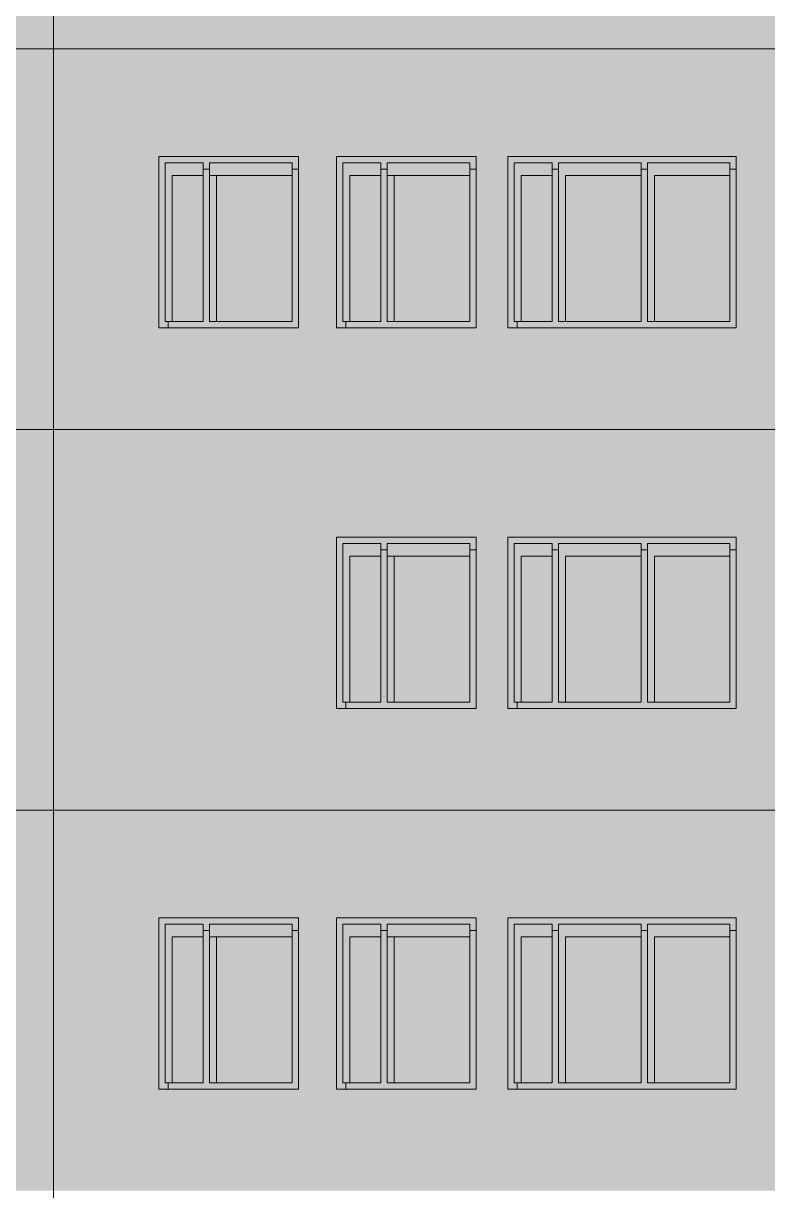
# Model space of a CAD drawing. Header units: millimetres. Extents: x 145836 to 266027, y 108786 to 206069.
# Drawn here: x 163079 to 166011, y 172399 to 176999 of the extents above; entities that cross this region are included whole.
import ezdxf

# ---------------------------------------------------------------- set-up
doc = ezdxf.new("R2010")
doc.units = ezdxf.units.MM
doc.layers.get('0').update_dxf_attribs({"color": 250})
doc.layers.add('hatch1', color=7, linetype='Continuous')

msp = doc.modelspace()

# ---------------------------------------------------------------- hatches: boundary and pattern name
at = {"lineweight": 20}
for color, points in [(253, [(163612.1, 176474), (163612.1, 175799), (163649.5, 175799), (163649.5, 175824), (163637.1, 175824), (163637.1, 176449), (163787.1, 176449), (163787.1, 176424), (163812.1, 176424), (163812.1, 176449), (164137.1, 176449), (164137.1, 176424), (164162.1, 176424), (164162.1, 176474)]), (253, [(164312.1, 175799), (164349.5, 175799), (164349.5, 175824), (164337.1, 175824), (164337.1, 176449), (164487.1, 176449), (164487.1, 176424), (164512.1, 176424), (164512.1, 176449), (164837.1, 176449), (164837.1, 176424), (164862.1, 176424), (164862.1, 176474), (164312.1, 176474)]), (253, [(165887.1, 176474), (164987.1, 176474), (164987.1, 175799), (165024.5, 175799), (165024.5, 175824), (165012.1, 175824), (165012.1, 176449), (165162.1, 176449), (165162.1, 176424), (165187.1, 176424), (165187.1, 176449), (165512.1, 176449), (165512.1, 176424), (165537.1, 176424), (165537.1, 176449), (165862.1, 176449), (165862.1, 176424), (165887.1, 176424)]), (255, [(164137.1, 175824), (163812.1, 175824), (163812.1, 176424), (163787.1, 176424), (163787.1, 175824), (163649.5, 175824), (163649.5, 175799), (164162.1, 175799), (164162.1, 176424), (164137.1, 176424)]), (253, [(164312.1, 174299), (164349.5, 174299), (164349.5, 174324), (164337.1, 174324), (164337.1, 174949), (164487.1, 174949), (164487.1, 174924), (164512.1, 174924), (164512.1, 174949), (164837.1, 174949), (164837.1, 174924), (164862.1, 174924), (164862.1, 174974), (164312.1, 174974)]), (253, [(165887.1, 174974), (164987.1, 174974), (164987.1, 174299), (165024.5, 174299), (165024.5, 174324), (165012.1, 174324), (165012.1, 174949), (165162.1, 174949), (165162.1, 174924), (165187.1, 174924), (165187.1, 174949), (165512.1, 174949), (165512.1, 174924), (165537.1, 174924), (165537.1, 174949), (165862.1, 174949), (165862.1, 174924), (165887.1, 174924)]), (253, [(163612.1, 173474), (163612.1, 172799), (163649.5, 172799), (163649.5, 172824), (163637.1, 172824), (163637.1, 173449), (163787.1, 173449), (163787.1, 173424), (163812.1, 173424), (163812.1, 173449), (164137.1, 173449), (164137.1, 173424), (164162.1, 173424), (164162.1, 173474)]), (253, [(164312.1, 172799), (164349.5, 172799), (164349.5, 172824), (164337.1, 172824), (164337.1, 173449), (164487.1, 173449), (164487.1, 173424), (164512.1, 173424), (164512.1, 173449), (164837.1, 173449), (164837.1, 173424), (164862.1, 173424), (164862.1, 173474), (164312.1, 173474)]), (253, [(165887.1, 173474), (164987.1, 173474), (164987.1, 172799), (165024.5, 172799), (165024.5, 172824), (165012.1, 172824), (165012.1, 173449), (165162.1, 173449), (165162.1, 173424), (165187.1, 173424), (165187.1, 173449), (165512.1, 173449), (165512.1, 173424), (165537.1, 173424), (165537.1, 173449), (165862.1, 173449), (165862.1, 173424), (165887.1, 173424)]), (255, [(164137.1, 172824), (163812.1, 172824), (163812.1, 173424), (163787.1, 173424), (163787.1, 172824), (163649.5, 172824), (163649.5, 172799), (164162.1, 172799), (164162.1, 173424), (164137.1, 173424)])]:
    msp.add_hatch(color=color, dxfattribs=at).paths.add_polyline_path(points)
at = {"lineweight": 20, "true_color": 0x5c6d75}
h = msp.add_hatch(color=147, dxfattribs=at)
h.paths.add_polyline_path([(164137.1, 176399), (164137.1, 176449), (163812.1, 176449), (163812.1, 176399)])
h.paths.add_polyline_path([(163787.1, 176399), (163787.1, 176449), (163637.1, 176449), (163637.1, 175824), (163664.5, 175824), (163664.5, 176399)])
for points in [[(164337.1, 176449), (164337.1, 175824), (164364.5, 175824), (164364.5, 176399), (164487.1, 176399), (164487.1, 176449)], [(164837.1, 176399), (164837.1, 176449), (164512.1, 176449), (164512.1, 176399)], [(164337.1, 174949), (164337.1, 174324), (164364.5, 174324), (164364.5, 174899), (164487.1, 174899), (164487.1, 174949)], [(164837.1, 174899), (164837.1, 174949), (164512.1, 174949), (164512.1, 174899)], [(164337.1, 173449), (164337.1, 172824), (164364.5, 172824), (164364.5, 173399), (164487.1, 173399), (164487.1, 173449)], [(164837.1, 173399), (164837.1, 173449), (164512.1, 173449), (164512.1, 173399)]]:
    msp.add_hatch(color=147, dxfattribs=at).paths.add_polyline_path(points)
at = {"lineweight": 13}
for points in [[(164862.1, 176424), (164837.1, 176424), (164837.1, 175824), (164512.1, 175824), (164512.1, 176424), (164487.1, 176424), (164487.1, 175824), (164349.5, 175824), (164349.5, 175799), (164862.1, 175799)], [(165887.1, 176424), (165862.1, 176424), (165862.1, 175824), (165537.1, 175824), (165537.1, 176424), (165512.1, 176424), (165512.1, 175824), (165187.1, 175824), (165187.1, 176424), (165162.1, 176424), (165162.1, 175824), (165024.5, 175824), (165024.5, 175799), (165887.1, 175799)], [(164862.1, 174924), (164837.1, 174924), (164837.1, 174324), (164512.1, 174324), (164512.1, 174924), (164487.1, 174924), (164487.1, 174324), (164349.5, 174324), (164349.5, 174299), (164862.1, 174299)], [(165887.1, 174924), (165862.1, 174924), (165862.1, 174324), (165537.1, 174324), (165537.1, 174924), (165512.1, 174924), (165512.1, 174324), (165187.1, 174324), (165187.1, 174924), (165162.1, 174924), (165162.1, 174324), (165024.5, 174324), (165024.5, 174299), (165887.1, 174299)], [(164862.1, 173424), (164837.1, 173424), (164837.1, 172824), (164512.1, 172824), (164512.1, 173424), (164487.1, 173424), (164487.1, 172824), (164349.5, 172824), (164349.5, 172799), (164862.1, 172799)], [(165887.1, 173424), (165862.1, 173424), (165862.1, 172824), (165537.1, 172824), (165537.1, 173424), (165512.1, 173424), (165512.1, 172824), (165187.1, 172824), (165187.1, 173424), (165162.1, 173424), (165162.1, 172824), (165024.5, 172824), (165024.5, 172799), (165887.1, 172799)]]:
    msp.add_hatch(color=255, dxfattribs=at).paths.add_polyline_path(points)
at = {"lineweight": 13, "true_color": 0x5c6d75}
for points in [[(165012.1, 176449), (165012.1, 175824), (165039.5, 175824), (165039.5, 176399), (165162.1, 176399), (165162.1, 176449)], [(165012.1, 174949), (165012.1, 174324), (165039.5, 174324), (165039.5, 174899), (165162.1, 174899), (165162.1, 174949)], [(165012.1, 173449), (165012.1, 172824), (165039.5, 172824), (165039.5, 173399), (165162.1, 173399), (165162.1, 173449)]]:
    msp.add_hatch(color=147, dxfattribs=at).paths.add_polyline_path(points)
h = msp.add_hatch(color=147, dxfattribs=at)
h.paths.add_polyline_path([(165187.1, 176449), (165187.1, 175824), (165214.5, 175824), (165214.5, 176399), (165512.1, 176399), (165512.1, 176449)])
h.paths.add_polyline_path([(165537.1, 176449), (165537.1, 175824), (165564.5, 175824), (165564.5, 176399), (165862.1, 176399), (165862.1, 176449)])
at = {"lineweight": 13, "true_color": 0x70858f}
h = msp.add_hatch(color=8, dxfattribs=at)
h.paths.add_polyline_path([(164137.1, 176399), (163839.5, 176399), (163839.5, 175824), (164137.1, 175824)])
h.paths.add_polyline_path([(163664.5, 175824), (163787.1, 175824), (163787.1, 176399), (163664.5, 176399)])
at = {"lineweight": 13, "true_color": 0x5c6d75}
h = msp.add_hatch(color=147, dxfattribs=at)
h.paths.add_polyline_path([(163839.5, 176399), (163812.1, 176399), (163812.1, 175824), (163839.5, 175824)])
h.paths.add_polyline_path([(164512.1, 175824), (164539.5, 175824), (164539.5, 176399), (164512.1, 176399)])
at = {"lineweight": 13, "true_color": 0x70858f}
h = msp.add_hatch(color=8, dxfattribs=at)
h.paths.add_polyline_path([(164539.5, 175824), (164837.1, 175824), (164837.1, 176399), (164539.5, 176399)])
h.paths.add_polyline_path([(164487.1, 176399), (164364.5, 176399), (164364.5, 175824), (164487.1, 175824)])
h = msp.add_hatch(color=8, dxfattribs=at)
h.paths.add_polyline_path([(165039.5, 175824), (165162.1, 175824), (165162.1, 176399), (165039.5, 176399)])
h.paths.add_polyline_path([(165214.5, 175824), (165512.1, 175824), (165512.1, 176399), (165214.5, 176399)])
h.paths.add_polyline_path([(165564.5, 176399), (165564.5, 175824), (165862.1, 175824), (165862.1, 176399)])
at = {"lineweight": 13, "true_color": 0x5c6d75}
h = msp.add_hatch(color=147, dxfattribs=at)
h.paths.add_polyline_path([(165187.1, 174949), (165187.1, 174324), (165214.5, 174324), (165214.5, 174899), (165512.1, 174899), (165512.1, 174949)])
h.paths.add_polyline_path([(165537.1, 174949), (165537.1, 174324), (165564.5, 174324), (165564.5, 174899), (165862.1, 174899), (165862.1, 174949)])
at = {"lineweight": 13, "true_color": 0x70858f}
h = msp.add_hatch(color=8, dxfattribs=at)
h.paths.add_polyline_path([(164539.5, 174324), (164837.1, 174324), (164837.1, 174899), (164539.5, 174899)])
h.paths.add_polyline_path([(164487.1, 174899), (164364.5, 174899), (164364.5, 174324), (164487.1, 174324)])
at = {"lineweight": 13, "true_color": 0x5c6d75}
h = msp.add_hatch(color=147, dxfattribs=at)
h.dxf.hatch_style = 1
h.paths.add_polyline_path([(164539.5, 174899), (164512.1, 174899), (164512.1, 174324), (164539.5, 174324)])
at = {"lineweight": 13, "true_color": 0x70858f}
h = msp.add_hatch(color=8, dxfattribs=at)
h.paths.add_polyline_path([(165039.5, 174324), (165162.1, 174324), (165162.1, 174899), (165039.5, 174899)])
h.paths.add_polyline_path([(165214.5, 174324), (165512.1, 174324), (165512.1, 174899), (165214.5, 174899)])
h.paths.add_polyline_path([(165564.5, 174899), (165564.5, 174324), (165862.1, 174324), (165862.1, 174899)])
at = {"lineweight": 20, "true_color": 0x5c6d75}
h = msp.add_hatch(color=147, dxfattribs=at)
h.paths.add_polyline_path([(164137.1, 173399), (164137.1, 173449), (163812.1, 173449), (163812.1, 173399)])
h.paths.add_polyline_path([(163787.1, 173399), (163787.1, 173449), (163637.1, 173449), (163637.1, 172824), (163664.5, 172824), (163664.5, 173399)])
at = {"lineweight": 13, "true_color": 0x5c6d75}
h = msp.add_hatch(color=147, dxfattribs=at)
h.paths.add_polyline_path([(165187.1, 173449), (165187.1, 172824), (165214.5, 172824), (165214.5, 173399), (165512.1, 173399), (165512.1, 173449)])
h.paths.add_polyline_path([(165537.1, 173449), (165537.1, 172824), (165564.5, 172824), (165564.5, 173399), (165862.1, 173399), (165862.1, 173449)])
at = {"lineweight": 13, "true_color": 0x70858f}
h = msp.add_hatch(color=8, dxfattribs=at)
h.paths.add_polyline_path([(164137.1, 173399), (163839.5, 173399), (163839.5, 172824), (164137.1, 172824)])
h.paths.add_polyline_path([(163664.5, 172824), (163787.1, 172824), (163787.1, 173399), (163664.5, 173399)])
at = {"lineweight": 13, "true_color": 0x5c6d75}
h = msp.add_hatch(color=147, dxfattribs=at)
h.paths.add_polyline_path([(163839.5, 173399), (163812.1, 173399), (163812.1, 172824), (163839.5, 172824)])
h.paths.add_polyline_path([(164512.1, 172824), (164539.5, 172824), (164539.5, 173399), (164512.1, 173399)])
at = {"lineweight": 13, "true_color": 0x70858f}
h = msp.add_hatch(color=8, dxfattribs=at)
h.paths.add_polyline_path([(164539.5, 172824), (164837.1, 172824), (164837.1, 173399), (164539.5, 173399)])
h.paths.add_polyline_path([(164487.1, 173399), (164364.5, 173399), (164364.5, 172824), (164487.1, 172824)])
h = msp.add_hatch(color=8, dxfattribs=at)
h.paths.add_polyline_path([(165039.5, 172824), (165162.1, 172824), (165162.1, 173399), (165039.5, 173399)])
h.paths.add_polyline_path([(165214.5, 172824), (165512.1, 172824), (165512.1, 173399), (165214.5, 173399)])
h.paths.add_polyline_path([(165564.5, 173399), (165564.5, 172824), (165862.1, 172824), (165862.1, 173399)])
at = {"layer": 'hatch1', "lineweight": 13, "true_color": 0xeedf8c}
h = msp.add_hatch(color=41, dxfattribs=at)
h.dxf.hatch_style = 1
h.paths.add_polyline_path([(161374.6, 178399), (160052.1, 178399), (160052.1, 177974), (160287.1, 177974), (160287.1, 177299), (160052.1, 177299), (160052.1, 176899), (161374.6, 176899)])
h.paths.add_polyline_path([(160987.1, 177974), (160987.1, 177299), (160437.1, 177299), (160437.1, 177974)], flags=16)
h.paths.add_polyline_path([(160962.1, 177949), (160962.1, 177324), (160812.1, 177324), (160812.1, 177924), (160787.1, 177924), (160787.1, 177324), (160462.1, 177324), (160462.1, 177949), (160787.1, 177949), (160787.1, 177924), (160812.1, 177924), (160812.1, 177949)], flags=0)
h.paths.add_polyline_path([(163197.1, 178399), (161374.6, 178399), (161374.6, 176899), (163197.1, 176899)])
h.paths.add_polyline_path([(161762.1, 177974), (162312.1, 177974), (162312.1, 177299), (161762.1, 177299)], flags=16)
h.paths.add_polyline_path([(161787.1, 177949), (161937.1, 177949), (161937.1, 177924), (161962.1, 177924), (161962.1, 177949), (162287.1, 177949), (162287.1, 177324), (161962.1, 177324), (161962.1, 177924), (161937.1, 177924), (161937.1, 177324), (161787.1, 177324)], flags=0)
h.paths.add_polyline_path([(162462.1, 177974), (163012.1, 177974), (163012.1, 177299), (162462.1, 177299)], flags=16)
h.paths.add_polyline_path([(162487.1, 177949), (162637.1, 177949), (162637.1, 177924), (162662.1, 177924), (162662.1, 177949), (162987.1, 177949), (162987.1, 177324), (162662.1, 177324), (162662.1, 177924), (162637.1, 177924), (162637.1, 177324), (162487.1, 177324)], flags=0)
at = {"layer": 'hatch1', "lineweight": 13, "true_color": 0xf1e5a2}
h = msp.add_hatch(color=41, dxfattribs=at)
h.dxf.hatch_style = 1
h.paths.add_polyline_path([(163197.1, 178399), (163197.1, 176899), (166681.9, 176899), (166681.9, 177299), (166137.1, 177299), (166137.1, 177974), (166681.9, 177974), (166681.9, 178399)])
h.paths.add_polyline_path([(164862.1, 177974), (164312.1, 177974), (164312.1, 177299), (164862.1, 177299)], flags=16)
h.paths.add_polyline_path([(164337.1, 177949), (164337.1, 177324), (164512.1, 177324), (164337.1, 177324), (164337.1, 177949), (164487.1, 177949)], flags=0)
h.paths.add_polyline_path([(164987.1, 177974), (165887.1, 177974), (165887.1, 177299), (164987.1, 177299)], flags=16)
h.paths.add_polyline_path([(165012.1, 177949), (165162.1, 177949), (165512.1, 177949), (165862.1, 177949), (165862.1, 177324), (165537.1, 177324), (165187.1, 177324), (165012.1, 177324)], flags=0)
at = {"layer": 'hatch1', "lineweight": 13, "true_color": 0xeedf8c}
h = msp.add_hatch(color=41, dxfattribs=at)
h.dxf.hatch_style = 1
h.paths.add_polyline_path([(161374.6, 176899), (160052.1, 176899), (160052.1, 176474), (160287.1, 176474), (160287.1, 175799), (160052.1, 175799), (160052.1, 175399), (161374.6, 175399)])
h.paths.add_polyline_path([(160987.1, 176474), (160987.1, 175799), (160437.1, 175799), (160437.1, 176474)], flags=16)
h.paths.add_polyline_path([(160962.1, 176449), (160962.1, 175824), (160812.1, 175824), (160812.1, 176424), (160787.1, 176424), (160787.1, 175824), (160462.1, 175824), (160462.1, 176449), (160787.1, 176449), (160787.1, 176424), (160812.1, 176424), (160812.1, 176449)], flags=0)
h.paths.add_polyline_path([(163197.1, 176899), (161374.6, 176899), (161374.6, 175399), (163197.1, 175399)])
h.paths.add_polyline_path([(161762.1, 176474), (162312.1, 176474), (162312.1, 175799), (161762.1, 175799)], flags=16)
h.paths.add_polyline_path([(161787.1, 176449), (161937.1, 176449), (161937.1, 176424), (161962.1, 176424), (161962.1, 176449), (162287.1, 176449), (162287.1, 175824), (161962.1, 175824), (161962.1, 176424), (161937.1, 176424), (161937.1, 175824), (161787.1, 175824)], flags=0)
h.paths.add_polyline_path([(162462.1, 176474), (163012.1, 176474), (163012.1, 175799), (162462.1, 175799)], flags=16)
h.paths.add_polyline_path([(162487.1, 176449), (162637.1, 176449), (162637.1, 176424), (162662.1, 176424), (162662.1, 176449), (162987.1, 176449), (162987.1, 175824), (162662.1, 175824), (162662.1, 176424), (162637.1, 176424), (162637.1, 175824), (162487.1, 175824)], flags=0)
at = {"layer": 'hatch1', "lineweight": 13, "true_color": 0xf1e5a2}
h = msp.add_hatch(color=41, dxfattribs=at)
h.dxf.hatch_style = 1
h.paths.add_polyline_path([(163197.1, 176899), (163197.1, 175399), (166681.9, 175399), (166681.9, 175799), (166137.1, 175799), (166137.1, 176474), (166681.9, 176474), (166681.9, 176899)])
h.paths.add_polyline_path([(164162.1, 176474), (163612.1, 176474), (163612.1, 175799), (164162.1, 175799)], flags=16)
h.paths.add_polyline_path([(164137.1, 176449), (164137.1, 175824), (163812.1, 175824), (163637.1, 175824), (163637.1, 176449), (163787.1, 176449)], flags=0)
h.paths.add_polyline_path([(164312.1, 176474), (164312.1, 175799), (164862.1, 175799), (164862.1, 176474)], flags=16)
h.paths.add_polyline_path([(164337.1, 176449), (164487.1, 176449), (164837.1, 176449), (164837.1, 175824), (164512.1, 175824), (164337.1, 175824)], flags=0)
h.paths.add_polyline_path([(164987.1, 176474), (165012.1, 176474), (165012.1, 175799), (164987.1, 175799)], flags=16)
h.paths.add_polyline_path([(165012.1, 176449), (165162.1, 176449), (165512.1, 176449), (165862.1, 176449), (165862.1, 175824), (165537.1, 175824), (165187.1, 175824), (165012.1, 175824)], flags=16)
at = {"layer": 'hatch1', "lineweight": 13, "true_color": 0xeedf8c}
h = msp.add_hatch(color=41, dxfattribs=at)
h.dxf.hatch_style = 1
h.paths.add_polyline_path([(161374.6, 175399), (160052.1, 175399), (160052.1, 174974), (160287.1, 174974), (160287.1, 174299), (160052.1, 174299), (160052.1, 173899), (161374.6, 173899)])
h.paths.add_polyline_path([(160987.1, 174974), (160987.1, 174299), (160437.1, 174299), (160437.1, 174974)], flags=16)
h.paths.add_polyline_path([(160962.1, 174949), (160962.1, 174324), (160812.1, 174324), (160812.1, 174924), (160787.1, 174924), (160787.1, 174324), (160462.1, 174324), (160462.1, 174949), (160787.1, 174949), (160787.1, 174924), (160812.1, 174924), (160812.1, 174949)], flags=0)
h.paths.add_polyline_path([(163197.1, 175399), (161374.6, 175399), (161374.6, 173899), (163197.1, 173899)])
h.paths.add_polyline_path([(161762.1, 174974), (162312.1, 174974), (162312.1, 174299), (161762.1, 174299)], flags=16)
h.paths.add_polyline_path([(161787.1, 174949), (161937.1, 174949), (161937.1, 174924), (161962.1, 174924), (161962.1, 174949), (162287.1, 174949), (162287.1, 174324), (161962.1, 174324), (161962.1, 174924), (161937.1, 174924), (161937.1, 174324), (161787.1, 174324)], flags=0)
h.paths.add_polyline_path([(162462.1, 174974), (163012.1, 174974), (163012.1, 174299), (162462.1, 174299)], flags=16)
h.paths.add_polyline_path([(162487.1, 174949), (162637.1, 174949), (162637.1, 174924), (162662.1, 174924), (162662.1, 174949), (162987.1, 174949), (162987.1, 174324), (162662.1, 174324), (162662.1, 174924), (162637.1, 174924), (162637.1, 174324), (162487.1, 174324)], flags=0)
at = {"layer": 'hatch1', "lineweight": 13, "true_color": 0xf1e5a2}
h = msp.add_hatch(color=41, dxfattribs=at)
h.dxf.hatch_style = 1
h.paths.add_polyline_path([(163197.1, 175399), (163197.1, 173899), (166681.9, 173899), (166681.9, 174299), (166137.1, 174299), (166137.1, 174974), (166681.9, 174974), (166681.9, 175399)])
h.paths.add_polyline_path([(164312.1, 174974), (164312.1, 174299), (164862.1, 174299), (164862.1, 174974)], flags=16)
h.paths.add_polyline_path([(164337.1, 174949), (164487.1, 174949), (164337.1, 174949), (164337.1, 174324), (164512.1, 174324), (164337.1, 174324)], flags=0)
h.paths.add_polyline_path([(164987.1, 174974), (165887.1, 174974), (165887.1, 174299), (164987.1, 174299)], flags=16)
h.paths.add_polyline_path([(165012.1, 174949), (165162.1, 174949), (165512.1, 174949), (165862.1, 174949), (165862.1, 174324), (165537.1, 174324), (165187.1, 174324), (165012.1, 174324)], flags=0)
at = {"layer": 'hatch1', "lineweight": 13, "true_color": 0xb07230}
h = msp.add_hatch(color=35, dxfattribs=at)
h.dxf.hatch_style = 1
h.paths.add_polyline_path([(160052.1, 173899), (160052.1, 173474), (160287.1, 173474), (160287.1, 172799), (160052.1, 172799), (160052.1, 172399), (163197.1, 172399), (163197.1, 173899)])
h.paths.add_polyline_path([(160987.1, 173474), (160987.1, 172799), (160437.1, 172799), (160437.1, 173474)], flags=16)
h.paths.add_polyline_path([(160962.1, 173449), (160962.1, 172824), (160812.1, 172824), (160812.1, 173424), (160787.1, 173424), (160787.1, 172824), (160462.1, 172824), (160462.1, 173449), (160787.1, 173449), (160787.1, 173424), (160812.1, 173424), (160812.1, 173449)], flags=0)
h.paths.add_polyline_path([(161762.1, 173474), (162312.1, 173474), (162312.1, 172799), (161762.1, 172799)], flags=16)
h.paths.add_polyline_path([(161787.1, 173449), (161937.1, 173449), (161937.1, 173424), (161962.1, 173424), (161962.1, 173449), (162287.1, 173449), (162287.1, 172824), (161962.1, 172824), (161962.1, 173424), (161937.1, 173424), (161937.1, 172824), (161787.1, 172824)], flags=0)
h.paths.add_polyline_path([(162462.1, 173474), (163012.1, 173474), (163012.1, 172799), (162462.1, 172799)], flags=16)
h.paths.add_polyline_path([(162487.1, 173449), (162637.1, 173449), (162637.1, 173424), (162662.1, 173424), (162662.1, 173449), (162987.1, 173449), (162987.1, 172824), (162662.1, 172824), (162662.1, 173424), (162637.1, 173424), (162637.1, 172824), (162487.1, 172824)], flags=0)
at = {"layer": 'hatch1', "lineweight": 13, "true_color": 0xc98238}
h = msp.add_hatch(color=23, dxfattribs=at)
h.dxf.hatch_style = 1
h.paths.add_polyline_path([(166681.9, 172799), (166137.1, 172799), (166137.1, 173474), (166681.9, 173474), (166681.9, 173899), (163197.1, 173899), (163197.1, 172399), (166681.9, 172399)])
h.paths.add_polyline_path([(164162.1, 172799), (163612.1, 172799), (163612.1, 173474), (164162.1, 173474)], flags=16)
h.paths.add_polyline_path([(164137.1, 172824), (163812.1, 172824), (163812.1, 173449), (164137.1, 173449)], flags=0)
h.paths.add_polyline_path([(164312.1, 172799), (164312.1, 173474), (164862.1, 173474), (164862.1, 172799)], flags=16)
h.paths.add_polyline_path([(164337.1, 172824), (164337.1, 173449), (164487.1, 173449), (164487.1, 172824)], flags=0)
h.paths.add_polyline_path([(164512.1, 172824), (164512.1, 173449)], flags=0)
h.paths.add_polyline_path([(163787.1, 172824), (163637.1, 172824), (163637.1, 173449), (163787.1, 173449)], flags=0)
h.paths.add_polyline_path([(164987.1, 172799), (164987.1, 173474), (165887.1, 173474), (165887.1, 172799)], flags=16)
h.paths.add_polyline_path([(165012.1, 172824), (165012.1, 173449), (165162.1, 173449), (165162.1, 172824)], flags=0)
h.paths.add_polyline_path([(165187.1, 172824), (165187.1, 173449), (165512.1, 173449), (165512.1, 172824)], flags=0)
h.paths.add_polyline_path([(165537.1, 172824), (165537.1, 173449), (165862.1, 173449), (165862.1, 172824)], flags=0)

# ---------------------------------------------------------------- linework, layer by layer
at = {"lineweight": 20}
for p, q in [((163197.1, 168449), (163197.1, 201249)), ((168239.6, 176899), (154509.6, 176899)), ((164162.1, 176474), (163612.1, 176474)), ((163612.1, 175799), (163612.1, 176474)), ((164162.1, 175799), (164162.1, 176474)), ((164862.1, 176474), (164312.1, 176474)), ((164312.1, 175799), (164312.1, 176474)), ((164862.1, 175799), (164862.1, 176474)), ((164987.1, 175799), (164987.1, 176474)), ((164987.1, 176474), (165887.1, 176474)), ((165887.1, 175799), (165887.1, 176474)), ((163637.1, 175824), (163637.1, 176449)), ((163637.1, 176449), (163787.1, 176449)), ((163637.1, 176449), (163787.1, 176449)), ((163787.1, 176449), (163787.1, 175824)), ((163812.1, 176449), (164137.1, 176449)), ((163812.1, 176449), (164137.1, 176449)), ((163812.1, 175824), (163812.1, 176449)), ((164137.1, 176449), (164137.1, 175824)), ((164337.1, 175824), (164337.1, 176449)), ((164337.1, 176449), (164487.1, 176449)), ((164337.1, 176449), (164487.1, 176449)), ((164487.1, 176449), (164487.1, 175824)), ((164512.1, 176449), (164837.1, 176449)), ((164512.1, 175824), (164512.1, 176449)), ((164512.1, 176449), (164837.1, 176449)), ((164837.1, 176449), (164837.1, 175824)), ((165012.1, 175824), (165012.1, 176449)), ((165012.1, 176449), (165162.1, 176449)), ((165012.1, 176449), (165162.1, 176449)), ((165162.1, 176449), (165162.1, 175824)), ((165187.1, 176449), (165512.1, 176449)), ((165187.1, 175824), (165187.1, 176449)), ((165187.1, 176449), (165512.1, 176449)), ((165512.1, 176449), (165512.1, 175824)), ((165537.1, 176449), (165862.1, 176449)), ((165537.1, 175824), (165537.1, 176449)), ((165862.1, 176449), (165862.1, 175824)), ((163637.1, 175824), (163787.1, 175824)), ((163812.1, 175824), (164137.1, 175824)), ((164337.1, 175824), (164487.1, 175824)), ((164512.1, 175824), (164837.1, 175824)), ((165012.1, 175824), (165162.1, 175824)), ((165187.1, 175824), (165512.1, 175824)), ((165537.1, 175824), (165862.1, 175824)), ((164162.1, 175799), (163612.1, 175799)), ((164862.1, 175799), (164312.1, 175799)), ((164987.1, 175799), (165887.1, 175799)), ((168239.6, 175399), (154509.6, 175399)), ((164862.1, 174974), (164312.1, 174974)), ((164312.1, 174299), (164312.1, 174974)), ((164337.1, 174324), (164337.1, 174949)), ((164337.1, 174949), (164487.1, 174949)), ((164337.1, 174949), (164487.1, 174949)), ((164487.1, 174949), (164487.1, 174324)), ((164512.1, 174949), (164837.1, 174949)), ((164512.1, 174324), (164512.1, 174949)), ((164512.1, 174949), (164837.1, 174949)), ((164837.1, 174949), (164837.1, 174324)), ((164862.1, 174299), (164862.1, 174974)), ((164987.1, 174299), (164987.1, 174974)), ((164987.1, 174974), (165887.1, 174974)), ((165012.1, 174324), (165012.1, 174949)), ((165012.1, 174949), (165162.1, 174949)), ((165012.1, 174949), (165162.1, 174949)), ((165162.1, 174949), (165162.1, 174324)), ((165187.1, 174949), (165512.1, 174949)), ((165187.1, 174324), (165187.1, 174949)), ((165187.1, 174949), (165512.1, 174949)), ((165512.1, 174949), (165512.1, 174324)), ((165537.1, 174949), (165862.1, 174949)), ((165537.1, 174324), (165537.1, 174949)), ((165862.1, 174949), (165862.1, 174324)), ((165887.1, 174299), (165887.1, 174974)), ((164862.1, 174299), (164312.1, 174299)), ((164337.1, 174324), (164487.1, 174324)), ((164512.1, 174324), (164837.1, 174324)), ((164987.1, 174299), (165887.1, 174299)), ((165012.1, 174324), (165162.1, 174324)), ((165187.1, 174324), (165512.1, 174324)), ((165537.1, 174324), (165862.1, 174324)), ((168239.6, 173899), (154509.6, 173899)), ((164162.1, 173474), (163612.1, 173474)), ((163612.1, 172799), (163612.1, 173474)), ((164162.1, 172799), (164162.1, 173474)), ((164862.1, 173474), (164312.1, 173474)), ((164312.1, 172799), (164312.1, 173474)), ((164862.1, 172799), (164862.1, 173474)), ((164987.1, 172799), (164987.1, 173474)), ((164987.1, 173474), (165887.1, 173474)), ((165887.1, 172799), (165887.1, 173474)), ((163637.1, 172824), (163637.1, 173449)), ((163637.1, 173449), (163787.1, 173449)), ((163637.1, 173449), (163787.1, 173449)), ((163787.1, 173449), (163787.1, 172824)), ((163812.1, 173449), (164137.1, 173449)), ((163812.1, 173449), (164137.1, 173449)), ((163812.1, 172824), (163812.1, 173449)), ((164137.1, 173449), (164137.1, 172824)), ((164337.1, 172824), (164337.1, 173449)), ((164337.1, 173449), (164487.1, 173449)), ((164337.1, 173449), (164487.1, 173449)), ((164487.1, 173449), (164487.1, 172824)), ((164512.1, 173449), (164837.1, 173449)), ((164512.1, 172824), (164512.1, 173449)), ((164512.1, 173449), (164837.1, 173449)), ((164837.1, 173449), (164837.1, 172824)), ((165012.1, 172824), (165012.1, 173449)), ((165012.1, 173449), (165162.1, 173449)), ((165012.1, 173449), (165162.1, 173449)), ((165162.1, 173449), (165162.1, 172824)), ((165187.1, 173449), (165512.1, 173449)), ((165187.1, 172824), (165187.1, 173449)), ((165187.1, 173449), (165512.1, 173449)), ((165512.1, 173449), (165512.1, 172824)), ((165537.1, 173449), (165862.1, 173449)), ((165537.1, 172824), (165537.1, 173449)), ((165862.1, 173449), (165862.1, 172824)), ((163637.1, 172824), (163787.1, 172824)), ((163812.1, 172824), (164137.1, 172824)), ((164337.1, 172824), (164487.1, 172824)), ((164512.1, 172824), (164837.1, 172824)), ((165012.1, 172824), (165162.1, 172824)), ((165187.1, 172824), (165512.1, 172824)), ((165537.1, 172824), (165862.1, 172824)), ((164162.1, 172799), (163612.1, 172799)), ((164862.1, 172799), (164312.1, 172799)), ((164987.1, 172799), (165887.1, 172799))]:
    msp.add_line(p, q, dxfattribs=at)
at = {"color": 253, "lineweight": 20}
for p, q in [((163787.1, 176424), (163812.1, 176424)), ((164137.1, 176424), (164162.1, 176424)), ((164487.1, 176424), (164512.1, 176424)), ((164837.1, 176424), (164862.1, 176424)), ((165162.1, 176424), (165187.1, 176424)), ((165512.1, 176424), (165537.1, 176424)), ((165862.1, 176424), (165887.1, 176424)), ((163649.5, 175824), (163649.5, 175799)), ((164349.5, 175824), (164349.5, 175799)), ((165024.5, 175824), (165024.5, 175799)), ((164487.1, 174924), (164512.1, 174924)), ((164837.1, 174924), (164862.1, 174924)), ((165162.1, 174924), (165187.1, 174924)), ((165512.1, 174924), (165537.1, 174924)), ((165862.1, 174924), (165887.1, 174924)), ((164349.5, 174324), (164349.5, 174299)), ((165024.5, 174324), (165024.5, 174299)), ((163787.1, 173424), (163812.1, 173424)), ((164137.1, 173424), (164162.1, 173424)), ((164487.1, 173424), (164512.1, 173424)), ((164837.1, 173424), (164862.1, 173424)), ((165162.1, 173424), (165187.1, 173424)), ((165512.1, 173424), (165537.1, 173424)), ((165862.1, 173424), (165887.1, 173424)), ((163649.5, 172824), (163649.5, 172799)), ((164349.5, 172824), (164349.5, 172799)), ((165024.5, 172824), (165024.5, 172799))]:
    msp.add_line(p, q, dxfattribs=at)
at = {"color": 147, "lineweight": 20, "true_color": 0x5c6d75}
for p, q in [((163664.5, 176399), (163787.1, 176399)), ((163664.5, 176399), (163664.5, 175824)), ((163812.1, 176399), (164137.1, 176399)), ((163839.5, 176399), (163839.5, 175824)), ((164364.5, 176399), (164487.1, 176399)), ((164364.5, 176399), (164364.5, 175824)), ((164512.1, 176399), (164837.1, 176399)), ((164539.5, 176399), (164539.5, 175824)), ((165039.5, 176399), (165162.1, 176399)), ((165039.5, 176399), (165039.5, 175824)), ((165214.5, 176399), (165512.1, 176399)), ((165214.5, 176399), (165214.5, 175824)), ((165564.5, 176399), (165862.1, 176399)), ((165564.5, 176399), (165564.5, 175824)), ((164364.5, 174899), (164487.1, 174899)), ((164364.5, 174899), (164364.5, 174324)), ((164512.1, 174899), (164837.1, 174899)), ((164539.5, 174899), (164539.5, 174324)), ((165039.5, 174899), (165162.1, 174899)), ((165039.5, 174899), (165039.5, 174324)), ((165214.5, 174899), (165512.1, 174899)), ((165214.5, 174899), (165214.5, 174324)), ((165564.5, 174899), (165862.1, 174899)), ((165564.5, 174899), (165564.5, 174324)), ((163664.5, 173399), (163787.1, 173399)), ((163664.5, 173399), (163664.5, 172824)), ((163812.1, 173399), (164137.1, 173399)), ((163839.5, 173399), (163839.5, 172824)), ((164364.5, 173399), (164487.1, 173399)), ((164364.5, 173399), (164364.5, 172824)), ((164512.1, 173399), (164837.1, 173399)), ((164539.5, 173399), (164539.5, 172824)), ((165039.5, 173399), (165162.1, 173399)), ((165039.5, 173399), (165039.5, 172824)), ((165214.5, 173399), (165512.1, 173399)), ((165214.5, 173399), (165214.5, 172824)), ((165564.5, 173399), (165862.1, 173399)), ((165564.5, 173399), (165564.5, 172824))]:
    msp.add_line(p, q, dxfattribs=at)

doc.saveas('drawing.dxf')
